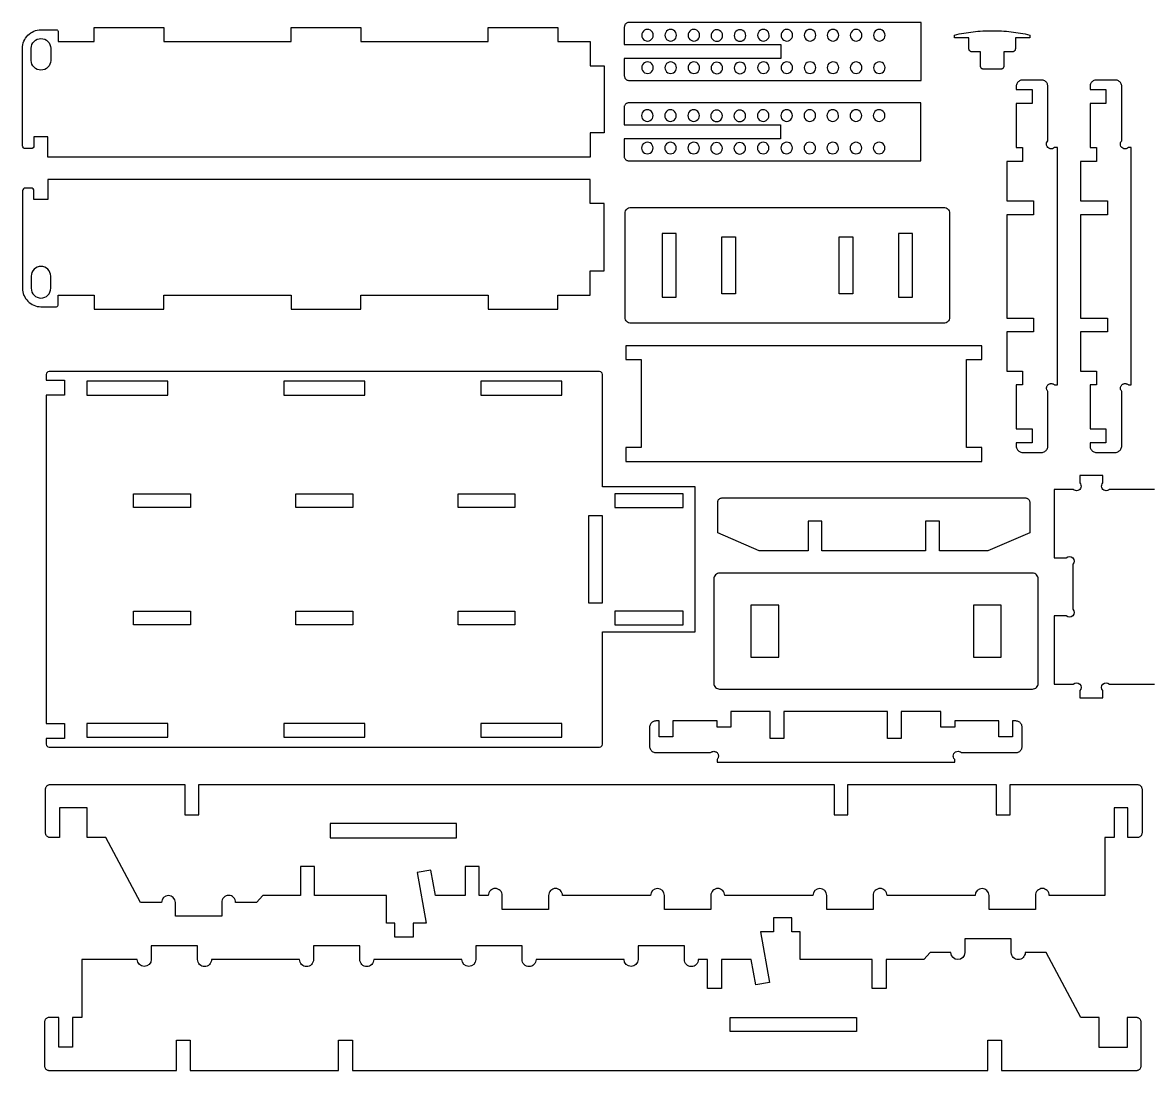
# Model space of a CAD drawing. Extents: x 6 to 996, y 5 to 380.
# Drawn here: x 5.8 to 394.4, y 11.6 to 373.5 of the extents above; entities that cross this region are included whole.
import ezdxf

# ---------------------------------------------------------------- set-up
doc = ezdxf.new("R2010")
doc.units = 0
doc.header["$MEASUREMENT"] = 0
doc.layers.add('EXT', color=1, linetype='CONTINUOUS')
doc.layers.add('INT', color=150, linetype='CONTINUOUS')

msp = doc.modelspace()

# ---------------------------------------------------------------- linework, layer by layer
at = {"layer": 'EXT'}
for points in [[(213.59, 354.5), (213.69, 354.31), (213.8, 354.14), (213.94, 353.98), (214.1, 353.84), (214.27, 353.72), (214.46, 353.63), (214.66, 353.56), (214.86, 353.52), (215.07, 353.51), (315.87, 353.51), (315.87, 373.51), (215.07, 373.51), (214.86, 373.5), (214.66, 373.46), (214.46, 373.39), (214.27, 373.3), (214.1, 373.18), (213.94, 373.04), (213.8, 372.88), (213.69, 372.71), (213.59, 372.52), (213.53, 372.32), (213.49, 372.12), (213.47, 371.91), (213.47, 365.91), (267.47, 365.91), (267.47, 361.11), (213.47, 361.11), (213.47, 355.11), (213.49, 354.9), (213.53, 354.7)], [(337.42, 357.39), (337.31, 357.4), (337.21, 357.41), (337.12, 357.44), (337.03, 357.47), (336.94, 357.52), (336.86, 357.57), (336.78, 357.62), (336.71, 357.69), (336.64, 357.76), (336.59, 357.84), (336.54, 357.92), (336.49, 358.01), (336.46, 358.1), (336.44, 358.19), (336.42, 358.29), (336.42, 358.39), (336.42, 363.39), (333.42, 363.39), (333.31, 363.4), (333.21, 363.41), (333.12, 363.44), (333.03, 363.47), (332.94, 363.52), (332.86, 363.57), (332.78, 363.62), (332.71, 363.69), (332.64, 363.76), (332.59, 363.84), (332.54, 363.92), (332.49, 364.01), (332.46, 364.1), (332.44, 364.19), (332.42, 364.29), (332.42, 364.39), (332.42, 368.19), (327.42, 368.19), (327.42, 369.19), (328.22, 369.38), (329.02, 369.55), (329.83, 369.7), (330.64, 369.85), (331.45, 369.99), (332.26, 370.11), (333.07, 370.22), (333.88, 370.32), (334.7, 370.41), (335.51, 370.48), (336.33, 370.55), (337.15, 370.6), (337.96, 370.64), (338.78, 370.67), (339.6, 370.69), (340.42, 370.69), (341.23, 370.69), (342.05, 370.67), (342.87, 370.64), (343.69, 370.6), (344.5, 370.55), (345.32, 370.48), (346.13, 370.41), (346.95, 370.32), (347.76, 370.22), (348.57, 370.11), (349.38, 369.99), (350.19, 369.85), (351, 369.7), (351.81, 369.55), (352.61, 369.38), (353.42, 369.19), (353.42, 368.19), (348.42, 368.19), (348.42, 364.39), (348.41, 364.29), (348.4, 364.19), (348.37, 364.1), (348.34, 364.01), (348.3, 363.92), (348.25, 363.84), (348.19, 363.76), (348.12, 363.69), (348.05, 363.62), (347.98, 363.57), (347.89, 363.52), (347.81, 363.47), (347.71, 363.44), (347.62, 363.41), (347.52, 363.4), (347.42, 363.39), (344.42, 363.39), (344.42, 358.39), (344.41, 358.29), (344.4, 358.19), (344.37, 358.1), (344.34, 358.01), (344.3, 357.92), (344.25, 357.84), (344.19, 357.76), (344.12, 357.69), (344.05, 357.62), (343.98, 357.57), (343.89, 357.52), (343.81, 357.47), (343.71, 357.44), (343.62, 357.41), (343.52, 357.4), (343.42, 357.39)], [(349.16, 225.92), (349.35, 225.71), (349.57, 225.52), (349.81, 225.36), (350.06, 225.23), (350.33, 225.14), (350.61, 225.09), (350.9, 225.07), (357.46, 225.07), (357.75, 225.09), (358.04, 225.16), (358.31, 225.26), (358.57, 225.39), (358.81, 225.56), (359.03, 225.76), (359.21, 225.98), (359.37, 226.23), (359.49, 226.5), (359.58, 226.78), (359.63, 227.06), (359.65, 227.36), (359.65, 246.13), (359.51, 246.29), (359.4, 246.46), (359.31, 246.64), (359.24, 246.83), (359.2, 247.04), (359.19, 247.24), (359.2, 247.44), (359.24, 247.65), (359.31, 247.84), (359.4, 248.02), (359.51, 248.19), (359.65, 248.35), (359.81, 248.49), (359.99, 248.61), (360.18, 248.7), (360.38, 248.77), (360.59, 248.81), (360.81, 248.83), (361.02, 248.81), (361.23, 248.77), (361.43, 248.7), (361.63, 248.61), (361.8, 248.49), (361.96, 248.35), (362.93, 248.35), (362.93, 330.36), (361.96, 330.36), (361.63, 330.1), (361.23, 329.94), (360.81, 329.88), (360.38, 329.94), (359.99, 330.1), (359.65, 330.36), (359.38, 330.7), (359.22, 331.1), (359.17, 331.52), (359.22, 331.95), (359.38, 332.34), (359.65, 332.68), (359.63, 351.74), (359.57, 352.02), (359.48, 352.29), (359.35, 352.55), (359.19, 352.79), (359.01, 353), (358.79, 353.19), (358.55, 353.35), (358.3, 353.48), (358.02, 353.57), (357.74, 353.63), (357.46, 353.64), (350.9, 353.64), (350.61, 353.63), (350.33, 353.57), (350.06, 353.48), (349.81, 353.35), (349.57, 353.19), (349.35, 353), (349.16, 352.79), (349.01, 352.55), (348.88, 352.29), (348.79, 352.02), (348.73, 351.74), (348.71, 351.46), (348.71, 350.36), (354.18, 350.36), (354.18, 345.56), (348.71, 345.56), (348.71, 330.36), (350.9, 330.36), (350.9, 325.56), (345.43, 325.56), (345.43, 311.94), (354.72, 311.94), (354.72, 307.14), (345.43, 307.14), (345.43, 271.44), (354.72, 271.44), (354.72, 266.66), (345.43, 266.66), (345.43, 253.15), (350.9, 253.15), (350.9, 248.35), (348.71, 248.35), (348.71, 233.15), (354.18, 233.15), (354.18, 228.35), (348.71, 228.35), (348.71, 227.25), (348.73, 226.97), (348.79, 226.69), (348.88, 226.42), (349.01, 226.16)], [(374.66, 225.92), (374.85, 225.71), (375.06, 225.52), (375.3, 225.36), (375.56, 225.23), (375.83, 225.14), (376.11, 225.09), (376.39, 225.07), (382.95, 225.07), (383.24, 225.09), (383.53, 225.16), (383.8, 225.26), (384.06, 225.39), (384.3, 225.56), (384.52, 225.76), (384.71, 225.98), (384.86, 226.23), (384.99, 226.5), (385.08, 226.78), (385.13, 227.06), (385.14, 227.36), (385.14, 246.13), (385, 246.29), (384.89, 246.46), (384.8, 246.64), (384.73, 246.83), (384.69, 247.04), (384.68, 247.24), (384.69, 247.44), (384.73, 247.65), (384.8, 247.84), (384.89, 248.02), (385, 248.19), (385.14, 248.35), (385.3, 248.49), (385.48, 248.61), (385.67, 248.7), (385.87, 248.77), (386.08, 248.81), (386.3, 248.83), (386.51, 248.81), (386.72, 248.77), (386.93, 248.7), (387.12, 248.61), (387.3, 248.49), (387.46, 248.35), (388.42, 248.35), (388.42, 330.36), (387.46, 330.36), (387.12, 330.1), (386.72, 329.94), (386.3, 329.88), (385.87, 329.94), (385.48, 330.1), (385.14, 330.36), (384.88, 330.7), (384.71, 331.1), (384.66, 331.52), (384.71, 331.95), (384.88, 332.34), (385.14, 332.68), (385.12, 351.74), (385.06, 352.02), (384.97, 352.29), (384.85, 352.55), (384.69, 352.79), (384.5, 353), (384.28, 353.19), (384.05, 353.35), (383.79, 353.48), (383.52, 353.57), (383.24, 353.63), (382.95, 353.64), (376.39, 353.64), (376.11, 353.63), (375.83, 353.57), (375.56, 353.48), (375.3, 353.35), (375.06, 353.19), (374.85, 353), (374.66, 352.79), (374.5, 352.55), (374.37, 352.29), (374.28, 352.02), (374.22, 351.74), (374.21, 351.46), (374.21, 350.36), (379.67, 350.36), (379.67, 345.56), (374.21, 345.56), (374.21, 330.36), (376.39, 330.36), (376.39, 325.56), (370.93, 325.56), (370.93, 311.94), (380.22, 311.94), (380.22, 307.14), (370.93, 307.14), (370.93, 271.44), (380.22, 271.44), (380.22, 266.66), (370.93, 266.66), (370.93, 253.15), (376.39, 253.15), (376.39, 248.35), (374.21, 248.35), (374.21, 233.15), (379.67, 233.15), (379.67, 228.35), (374.21, 228.35), (374.21, 227.25), (374.22, 226.97), (374.28, 226.69), (374.37, 226.42), (374.5, 226.16)], [(213.52, 326.76), (213.61, 326.57), (213.73, 326.39), (213.86, 326.24), (214.02, 326.1), (214.2, 325.98), (214.38, 325.89), (214.58, 325.82), (214.79, 325.78), (215, 325.77), (315.8, 325.77), (315.8, 345.77), (215, 345.77), (214.79, 345.75), (214.58, 345.71), (214.38, 345.65), (214.2, 345.55), (214.02, 345.44), (213.86, 345.3), (213.73, 345.14), (213.61, 344.97), (213.52, 344.78), (213.45, 344.58), (213.41, 344.38), (213.4, 344.17), (213.4, 338.17), (267.4, 338.17), (267.4, 333.37), (213.4, 333.37), (213.4, 327.37), (213.41, 327.16), (213.45, 326.95)], [(213.94, 221.92), (336.87, 221.92), (336.87, 226.72), (331.57, 226.72), (331.57, 257.12), (336.87, 257.12), (336.87, 261.92), (213.94, 261.92), (213.94, 257.12), (219.24, 257.12), (219.24, 226.72), (213.94, 226.72)], [(245.69, 197.3), (245.69, 207.78), (245.7, 207.99), (245.74, 208.19), (245.81, 208.39), (245.9, 208.58), (246.02, 208.75), (246.16, 208.91), (246.32, 209.05), (246.49, 209.16), (246.68, 209.26), (246.87, 209.32), (247.08, 209.36), (247.29, 209.38), (351.79, 209.38), (352, 209.36), (352.21, 209.32), (352.4, 209.26), (352.59, 209.16), (352.77, 209.05), (352.92, 208.91), (353.06, 208.75), (353.18, 208.58), (353.27, 208.39), (353.34, 208.19), (353.38, 207.99), (353.39, 207.78), (353.39, 197.3), (338.89, 191.09), (322.19, 191.09), (322.19, 201.38), (317.39, 201.38), (317.39, 191.09), (281.69, 191.09), (281.69, 201.38), (276.89, 201.38), (276.89, 191.09), (260, 191.09)], [(222.51, 122.47), (222.68, 122.23), (222.88, 122.01), (223.1, 121.82), (223.35, 121.67), (223.61, 121.54), (223.89, 121.46), (224.18, 121.41), (224.48, 121.39), (243.25, 121.39), (243.4, 121.53), (243.57, 121.64), (243.76, 121.73), (243.95, 121.8), (244.15, 121.84), (244.36, 121.85), (244.56, 121.84), (244.76, 121.8), (244.96, 121.73), (245.14, 121.64), (245.31, 121.53), (245.47, 121.39), (245.61, 121.23), (245.73, 121.05), (245.82, 120.86), (245.89, 120.66), (245.93, 120.45), (245.95, 120.23), (245.93, 120.02), (245.89, 119.81), (245.82, 119.61), (245.73, 119.41), (245.61, 119.23), (245.47, 119.07), (245.47, 118.11), (327.48, 118.11), (327.48, 119.07), (327.22, 119.41), (327.06, 119.81), (327, 120.23), (327.06, 120.66), (327.22, 121.05), (327.48, 121.39), (327.82, 121.65), (328.22, 121.82), (328.64, 121.87), (329.07, 121.82), (329.46, 121.65), (329.8, 121.39), (348.86, 121.41), (349.14, 121.47), (349.41, 121.56), (349.67, 121.69), (349.91, 121.84), (350.12, 122.03), (350.31, 122.25), (350.47, 122.49), (350.6, 122.74), (350.69, 123.01), (350.74, 123.29), (350.76, 123.58), (350.76, 130.14), (350.74, 130.42), (350.69, 130.71), (350.6, 130.98), (350.47, 131.23), (350.31, 131.47), (350.12, 131.69), (349.91, 131.87), (349.67, 132.03), (349.41, 132.16), (349.14, 132.25), (348.86, 132.31), (348.58, 132.33), (347.48, 132.33), (347.48, 126.86), (342.68, 126.86), (342.68, 132.33), (327.48, 132.33), (327.48, 130.14), (322.68, 130.14), (322.68, 135.61), (309.06, 135.61), (309.06, 126.32), (304.26, 126.32), (304.26, 135.61), (268.56, 135.61), (268.56, 126.32), (263.78, 126.32), (263.78, 135.61), (250.27, 135.61), (250.27, 130.14), (245.47, 130.14), (245.47, 132.33), (230.27, 132.33), (230.27, 126.86), (225.47, 126.86), (225.47, 132.33), (224.37, 132.33), (224.09, 132.31), (223.81, 132.25), (223.54, 132.16), (223.28, 132.03), (223.04, 131.87), (222.83, 131.69), (222.64, 131.47), (222.48, 131.23), (222.35, 130.98), (222.26, 130.71), (222.2, 130.42), (222.19, 130.14), (222.19, 123.58), (222.21, 123.29), (222.28, 123), (222.38, 122.73)]]:
    msp.add_lwpolyline(points, close=True, dxfattribs=at)
for points in [[(6.78, 329.98, -0.414214), (5.78, 330.98), (5.78, 364.61, -0.414214), (12.14, 370.97), (17.54, 370.97, -0.414214), (18.04, 370.47), (18.04, 366.98), (30.52, 366.98), (30.52, 371.78), (54.52, 371.78), (54.52, 366.98), (98.52, 366.98), (98.52, 371.78), (122.52, 371.78), (122.52, 366.98), (166.52, 366.98), (166.52, 371.78), (190.52, 371.78), (190.52, 366.98), (201.72, 366.98), (201.72, 358.6), (206.52, 358.6), (206.52, 335.37), (201.72, 335.37), (201.72, 326.98), (14.52, 326.98), (14.52, 333.98), (9.72, 333.98), (9.72, 330.98, -0.414214), (8.72, 329.98)], [(5.78, 281.73, 0.414214), (12.14, 275.37), (17.54, 275.37, 0.414214), (18.04, 275.87), (18.04, 279.35), (30.52, 279.35), (30.52, 274.55), (54.52, 274.55), (54.52, 279.35), (98.52, 279.35), (98.52, 274.55), (122.52, 274.55), (122.52, 279.35), (166.52, 279.35), (166.52, 274.55), (190.52, 274.55), (190.52, 279.35), (201.72, 279.35), (201.72, 287.74), (206.52, 287.74), (206.52, 310.97), (201.72, 310.97), (201.72, 319.35), (14.52, 319.35), (14.52, 312.35), (9.72, 312.35), (9.72, 315.35, 0.414214), (8.72, 316.35), (6.78, 316.35, 0.414214), (5.78, 315.35)], [(213.73, 271.66), (213.73, 307.66, -0.414214), (215.73, 309.66), (323.73, 309.66, -0.414214), (325.73, 307.66), (325.73, 271.66, -0.414214), (323.73, 269.66), (215.73, 269.66, -0.414214)], [(13.94, 124.3, 0.414214), (14.94, 123.3), (204.94, 123.3, 0.414214), (205.94, 124.3), (205.94, 163.1), (237.94, 163.1), (237.94, 213.2), (205.94, 213.2), (205.94, 252, 0.414214), (204.94, 253), (14.94, 253, 0.414214), (13.94, 252), (13.94, 250), (20.25, 250), (20.25, 244.82), (13.94, 244.82), (13.94, 131.49), (20.25, 131.49), (20.25, 126.3), (13.94, 126.3)], [(246.34, 143.35), (354.34, 143.35, 0.414214), (356.34, 145.35), (356.34, 181.35, 0.414214), (354.34, 183.35), (246.34, 183.35, 0.414214), (244.34, 181.35), (244.34, 145.35, 0.414214)], [(13.94, 92.88), (13.85, 93.07), (13.78, 93.27), (13.74, 93.47), (13.73, 93.68), (13.73, 108.77), (13.74, 108.98), (13.78, 109.18), (13.85, 109.38), (13.94, 109.57), (14.06, 109.74), (14.2, 109.9), (14.36, 110.04), (14.53, 110.16), (14.72, 110.25), (14.92, 110.32), (15.12, 110.36), (15.33, 110.37), (61.84, 110.37), (61.84, 99.87), (66.64, 99.87), (66.64, 110.37), (285.84, 110.37), (285.84, 99.87), (290.64, 99.87), (290.64, 110.37), (341.84, 110.37), (341.84, 99.87), (346.64, 99.87), (346.64, 110.37), (390.53, 110.37), (390.74, 110.36), (390.94, 110.32), (391.14, 110.25), (391.33, 110.16), (391.5, 110.04), (391.66, 109.9), (391.8, 109.74), (391.92, 109.57), (392.01, 109.38), (392.08, 109.18), (392.12, 108.98), (392.13, 108.77), (392.13, 93.65), (392.12, 93.44), (392.08, 93.24), (392.01, 93.04), (391.92, 92.85), (391.8, 92.68), (391.66, 92.52), (391.5, 92.38), (391.33, 92.27), (391.14, 92.17), (390.94, 92.11), (390.74, 92.06), (390.53, 92.05), (387.27, 92.05), (387.27, 102.35), (382.47, 102.35), (382.47, 92.05), (379.33, 92.05), (379.33, 72.08), (360.13, 72.08, 0.414214), (357.73, 74.48, 0.414214), (355.33, 72.08), (355.33, 67.28), (339.33, 67.28), (339.33, 72.08, 1), (334.53, 72.08), (304.13, 72.08, 0.414214), (301.73, 74.48, 0.414214), (299.33, 72.08), (299.33, 67.28), (283.33, 67.28), (283.33, 72.08, 1), (278.53, 72.08), (248.13, 72.08, 0.414214), (245.73, 74.48, 0.414214), (243.33, 72.08), (243.33, 67.28), (227.33, 67.28), (227.33, 72.08, 1), (222.53, 72.08), (192.13, 72.08, 0.414214), (189.73, 74.48, 0.414214), (187.33, 72.08), (187.33, 67.28), (171.33, 67.28), (171.33, 72.08, 0.414214), (168.93, 74.48, 0.414214), (166.53, 72.08), (163.33, 72.08), (163.33, 82.08), (158.53, 82.08), (158.53, 72.08), (148.25, 72.08), (146.71, 80.81), (141.98, 79.97), (145.09, 62.48), (140.63, 62.48), (140.63, 57.68), (134.23, 57.68), (134.23, 62.48), (131.43, 62.48), (131.43, 72.08), (106.53, 72.08), (106.53, 82.08), (101.73, 82.08), (101.73, 72.08), (88.66, 72.08), (86.53, 69.68), (79.33, 69.68, 0.414214), (76.93, 72.08, 0.414214), (74.53, 69.68), (74.53, 64.88), (58.53, 64.88), (58.53, 69.68, 1), (53.73, 69.68), (46.53, 69.68), (34.53, 92.08), (28.13, 92.08), (28.13, 102.38), (18.53, 102.38), (18.53, 92.08), (15.33, 92.08), (15.12, 92.1), (14.92, 92.14), (14.72, 92.2), (14.53, 92.3), (14.36, 92.41), (14.2, 92.55), (14.06, 92.71)], [(13.61, 12.44), (13.73, 12.27), (13.87, 12.11), (14.02, 11.97), (14.2, 11.86), (14.39, 11.76), (14.58, 11.7), (14.79, 11.66), (15, 11.64), (58.88, 11.64), (58.88, 22.14), (63.68, 22.14), (63.68, 11.64), (114.88, 11.64), (114.88, 22.14), (119.68, 22.14), (119.68, 11.64), (338.88, 11.64), (338.88, 22.14), (343.68, 22.14), (343.68, 11.64), (390.2, 11.64), (390.41, 11.66), (390.61, 11.7), (390.81, 11.76), (391, 11.86), (391.17, 11.97), (391.33, 12.11), (391.47, 12.27), (391.58, 12.44), (391.68, 12.63), (391.74, 12.83), (391.79, 13.03), (391.8, 13.24), (391.8, 28.33), (391.79, 28.54), (391.74, 28.74), (391.68, 28.94), (391.58, 29.13), (391.47, 29.3), (391.33, 29.46), (391.17, 29.6), (391, 29.72), (390.81, 29.81), (390.61, 29.88), (390.41, 29.92), (390.2, 29.93), (387, 29.93), (387, 19.63), (377.4, 19.63), (377.4, 29.93), (371, 29.93), (359, 52.33), (351.8, 52.33, -0.414214), (349.4, 49.93, -0.414214), (347, 52.33), (347, 57.13), (331, 57.13), (331, 52.33, -1), (326.2, 52.33), (319, 52.33), (316.87, 49.94), (303.8, 49.94), (303.8, 39.94), (299, 39.94), (299, 49.94), (274.1, 49.94), (274.1, 59.54), (271.3, 59.54), (271.3, 64.34), (264.9, 64.34), (264.9, 59.54), (260.44, 59.54), (263.55, 42.04), (258.82, 41.2), (257.28, 49.94), (247, 49.94), (247, 39.94), (242.2, 39.94), (242.2, 49.94), (239, 49.94, -0.414214), (236.6, 47.54, -0.414214), (234.2, 49.94), (234.2, 54.74), (218.2, 54.74), (218.2, 49.94, -1), (213.4, 49.94), (183, 49.94, -0.414214), (180.6, 47.54, -0.414214), (178.2, 49.94), (178.2, 54.74), (162.2, 54.74), (162.2, 49.94, -1), (157.4, 49.94), (127, 49.94, -0.414214), (124.6, 47.54, -0.414214), (122.2, 49.94), (122.2, 54.74), (106.2, 54.74), (106.2, 49.94, -0.414214), (103.8, 47.54, -0.414214), (101.4, 49.94), (71, 49.94, -0.414214), (68.6, 47.54, -0.414214), (66.2, 49.94), (66.2, 54.74), (50.2, 54.74), (50.2, 49.94, -1), (45.4, 49.94), (26.2, 49.94), (26.2, 29.96), (23.06, 29.96), (23.06, 19.66), (18.26, 19.66), (18.26, 29.96), (15, 29.96), (14.79, 29.95), (14.58, 29.91), (14.39, 29.84), (14.2, 29.75), (14.02, 29.63), (13.87, 29.49), (13.73, 29.34), (13.61, 29.16), (13.52, 28.97), (13.45, 28.78), (13.41, 28.57), (13.4, 28.36), (13.4, 13.24), (13.41, 13.03), (13.45, 12.83), (13.52, 12.63)]]:
    msp.add_lwpolyline(points, format="xyb", close=True, dxfattribs=at)
msp.add_lwpolyline([(396.42, 212.27), (380.91, 212.27, -1), (378.66, 214.51), (378.66, 217.07), (370.66, 217.07), (370.66, 214.51, -1), (368.42, 212.27), (361.78, 212.27), (361.78, 188.67), (365.97, 188.67, -1), (368.22, 186.42), (368.22, 170.91, -1), (365.97, 168.67), (361.78, 168.67), (361.78, 145.07), (368.42, 145.07, -1), (370.66, 142.82), (370.66, 140.27), (378.66, 140.27), (378.66, 142.82, -1), (380.91, 145.07), (396.42, 145.07, -1)], format="xyb", dxfattribs=at)
at = {"layer": 'INT'}
for points in [[(219.75, 368.1), (220.07, 367.68), (220.49, 367.37), (220.97, 367.17), (221.49, 367.11), (222.01, 367.18), (222.49, 367.39), (222.9, 367.71), (223.21, 368.13), (223.41, 368.61), (223.47, 369.13), (223.4, 369.64), (223.2, 370.13), (222.87, 370.54), (222.46, 370.85), (221.97, 371.05), (221.46, 371.11), (220.94, 371.04), (220.46, 370.83), (220.05, 370.51), (219.73, 370.1), (219.54, 369.61), (219.47, 369.09), (219.54, 368.58)], [(227.74, 368.11), (228.06, 367.7), (228.47, 367.38), (228.95, 367.18), (229.47, 367.11), (229.99, 367.18), (230.47, 367.38), (230.89, 367.7), (231.2, 368.11), (231.4, 368.59), (231.47, 369.11), (231.4, 369.63), (231.2, 370.11), (230.89, 370.52), (230.47, 370.84), (229.99, 371.04), (229.47, 371.11), (228.95, 371.04), (228.47, 370.84), (228.06, 370.52), (227.74, 370.11), (227.54, 369.63), (227.47, 369.11), (227.54, 368.59)], [(235.75, 368.1), (236.07, 367.68), (236.49, 367.37), (236.97, 367.17), (237.49, 367.11), (238.01, 367.18), (238.49, 367.39), (238.9, 367.71), (239.21, 368.13), (239.41, 368.61), (239.47, 369.13), (239.4, 369.64), (239.2, 370.13), (238.87, 370.54), (238.46, 370.85), (237.97, 371.05), (237.46, 371.11), (236.94, 371.04), (236.46, 370.83), (236.05, 370.51), (235.73, 370.1), (235.54, 369.61), (235.47, 369.09), (235.54, 368.58)], [(243.66, 368), (243.99, 367.59), (244.4, 367.28), (244.89, 367.08), (245.41, 367.02), (245.92, 367.09), (246.4, 367.29), (246.81, 367.62), (247.13, 368.03), (247.32, 368.52), (247.39, 369.03), (247.32, 369.55), (247.11, 370.03), (246.79, 370.44), (246.37, 370.76), (245.89, 370.95), (245.37, 371.02), (244.85, 370.94), (244.37, 370.74), (243.96, 370.42), (243.65, 370), (243.45, 369.52), (243.39, 369), (243.46, 368.48)], [(251.66, 368.02), (251.97, 367.6), (252.39, 367.29), (252.87, 367.09), (253.39, 367.02), (253.91, 367.09), (254.39, 367.29), (254.8, 367.6), (255.12, 368.02), (255.32, 368.5), (255.39, 369.02), (255.32, 369.54), (255.12, 370.02), (254.8, 370.43), (254.39, 370.75), (253.91, 370.95), (253.39, 371.02), (252.87, 370.95), (252.39, 370.75), (251.97, 370.43), (251.66, 370.02), (251.46, 369.54), (251.39, 369.02), (251.46, 368.5)], [(259.75, 368.1), (260.07, 367.68), (260.49, 367.37), (260.97, 367.17), (261.49, 367.11), (262.01, 367.18), (262.49, 367.39), (262.9, 367.71), (263.21, 368.13), (263.41, 368.61), (263.47, 369.13), (263.4, 369.64), (263.2, 370.13), (262.87, 370.54), (262.46, 370.85), (261.97, 371.05), (261.46, 371.11), (260.94, 371.04), (260.46, 370.83), (260.05, 370.51), (259.73, 370.1), (259.54, 369.61), (259.47, 369.09), (259.54, 368.58)], [(267.84, 368.11), (268.16, 367.69), (268.57, 367.38), (269.06, 367.18), (269.58, 367.12), (270.09, 367.19), (270.57, 367.4), (270.99, 367.72), (271.3, 368.14), (271.5, 368.62), (271.56, 369.14), (271.49, 369.65), (271.28, 370.14), (270.96, 370.55), (270.54, 370.86), (270.06, 371.06), (269.54, 371.12), (269.03, 371.05), (268.54, 370.84), (268.13, 370.52), (267.82, 370.11), (267.62, 369.62), (267.56, 369.1), (267.63, 368.59)], [(275.83, 368.12), (276.14, 367.71), (276.56, 367.39), (277.04, 367.19), (277.56, 367.12), (278.08, 367.19), (278.56, 367.39), (278.97, 367.71), (279.29, 368.12), (279.49, 368.6), (279.56, 369.12), (279.49, 369.64), (279.29, 370.12), (278.97, 370.53), (278.56, 370.85), (278.08, 371.05), (277.56, 371.12), (277.04, 371.05), (276.56, 370.85), (276.14, 370.53), (275.83, 370.12), (275.63, 369.64), (275.56, 369.12), (275.63, 368.6)], [(283.75, 368.1), (284.07, 367.68), (284.49, 367.37), (284.97, 367.17), (285.49, 367.11), (286.01, 367.18), (286.49, 367.39), (286.9, 367.71), (287.21, 368.13), (287.41, 368.61), (287.47, 369.13), (287.4, 369.64), (287.2, 370.13), (286.87, 370.54), (286.46, 370.85), (285.97, 371.05), (285.46, 371.11), (284.94, 371.04), (284.46, 370.83), (284.05, 370.51), (283.73, 370.1), (283.54, 369.61), (283.47, 369.09), (283.54, 368.58)], [(291.74, 368.11), (292.06, 367.7), (292.47, 367.38), (292.95, 367.18), (293.47, 367.11), (293.99, 367.18), (294.47, 367.38), (294.89, 367.7), (295.2, 368.11), (295.4, 368.59), (295.47, 369.11), (295.4, 369.63), (295.2, 370.11), (294.89, 370.52), (294.47, 370.84), (293.99, 371.04), (293.47, 371.11), (292.95, 371.04), (292.47, 370.84), (292.06, 370.52), (291.74, 370.11), (291.54, 369.63), (291.47, 369.11), (291.54, 368.59)], [(299.75, 368.1), (300.07, 367.68), (300.49, 367.37), (300.97, 367.17), (301.49, 367.11), (302.01, 367.18), (302.49, 367.39), (302.9, 367.71), (303.21, 368.13), (303.41, 368.61), (303.47, 369.13), (303.4, 369.64), (303.2, 370.13), (302.87, 370.54), (302.46, 370.85), (301.97, 371.05), (301.46, 371.11), (300.94, 371.04), (300.46, 370.83), (300.05, 370.51), (299.73, 370.1), (299.54, 369.61), (299.47, 369.09), (299.54, 368.58)], [(219.75, 356.9), (220.07, 356.48), (220.49, 356.17), (220.97, 355.97), (221.49, 355.91), (222.01, 355.98), (222.49, 356.19), (222.9, 356.51), (223.21, 356.93), (223.41, 357.41), (223.47, 357.93), (223.4, 358.44), (223.2, 358.93), (222.87, 359.34), (222.46, 359.65), (221.97, 359.85), (221.46, 359.91), (220.94, 359.84), (220.46, 359.63), (220.05, 359.31), (219.73, 358.9), (219.54, 358.41), (219.47, 357.89), (219.54, 357.38)], [(227.74, 356.91), (228.06, 356.5), (228.47, 356.18), (228.95, 355.98), (229.47, 355.91), (229.99, 355.98), (230.47, 356.18), (230.89, 356.5), (231.2, 356.91), (231.4, 357.39), (231.47, 357.91), (231.4, 358.43), (231.2, 358.91), (230.89, 359.32), (230.47, 359.64), (229.99, 359.84), (229.47, 359.91), (228.95, 359.84), (228.47, 359.64), (228.06, 359.32), (227.74, 358.91), (227.54, 358.43), (227.47, 357.91), (227.54, 357.39)], [(235.75, 356.9), (236.07, 356.48), (236.49, 356.17), (236.97, 355.97), (237.49, 355.91), (238.01, 355.98), (238.49, 356.19), (238.9, 356.51), (239.21, 356.93), (239.41, 357.41), (239.47, 357.93), (239.4, 358.44), (239.2, 358.93), (238.87, 359.34), (238.46, 359.65), (237.97, 359.85), (237.46, 359.91), (236.94, 359.84), (236.46, 359.63), (236.05, 359.31), (235.73, 358.9), (235.54, 358.41), (235.47, 357.89), (235.54, 357.38)], [(243.66, 356.8), (243.99, 356.39), (244.4, 356.08), (244.89, 355.88), (245.41, 355.82), (245.92, 355.89), (246.4, 356.09), (246.81, 356.42), (247.13, 356.83), (247.32, 357.32), (247.39, 357.83), (247.32, 358.35), (247.11, 358.83), (246.79, 359.24), (246.37, 359.56), (245.89, 359.75), (245.37, 359.82), (244.85, 359.74), (244.37, 359.54), (243.96, 359.22), (243.65, 358.8), (243.45, 358.32), (243.39, 357.8), (243.46, 357.28)], [(251.66, 356.82), (251.97, 356.4), (252.39, 356.09), (252.87, 355.89), (253.39, 355.82), (253.91, 355.89), (254.39, 356.09), (254.8, 356.4), (255.12, 356.82), (255.32, 357.3), (255.39, 357.82), (255.32, 358.34), (255.12, 358.82), (254.8, 359.23), (254.39, 359.55), (253.91, 359.75), (253.39, 359.82), (252.87, 359.75), (252.39, 359.55), (251.97, 359.23), (251.66, 358.82), (251.46, 358.34), (251.39, 357.82), (251.46, 357.3)], [(259.75, 356.9), (260.07, 356.48), (260.49, 356.17), (260.97, 355.97), (261.49, 355.91), (262.01, 355.98), (262.49, 356.19), (262.9, 356.51), (263.21, 356.93), (263.41, 357.41), (263.47, 357.93), (263.4, 358.44), (263.2, 358.93), (262.87, 359.34), (262.46, 359.65), (261.97, 359.85), (261.46, 359.91), (260.94, 359.84), (260.46, 359.63), (260.05, 359.31), (259.73, 358.9), (259.54, 358.41), (259.47, 357.89), (259.54, 357.38)], [(267.84, 356.91), (268.16, 356.49), (268.57, 356.18), (269.06, 355.98), (269.58, 355.92), (270.09, 355.99), (270.57, 356.2), (270.99, 356.52), (271.3, 356.94), (271.5, 357.42), (271.56, 357.94), (271.49, 358.45), (271.28, 358.94), (270.96, 359.35), (270.54, 359.66), (270.06, 359.86), (269.54, 359.92), (269.03, 359.85), (268.54, 359.64), (268.13, 359.32), (267.82, 358.91), (267.62, 358.42), (267.56, 357.9), (267.63, 357.39)], [(275.83, 356.92), (276.14, 356.51), (276.56, 356.19), (277.04, 355.99), (277.56, 355.92), (278.08, 355.99), (278.56, 356.19), (278.97, 356.51), (279.29, 356.92), (279.49, 357.4), (279.56, 357.92), (279.49, 358.44), (279.29, 358.92), (278.97, 359.33), (278.56, 359.65), (278.08, 359.85), (277.56, 359.92), (277.04, 359.85), (276.56, 359.65), (276.14, 359.33), (275.83, 358.92), (275.63, 358.44), (275.56, 357.92), (275.63, 357.4)], [(283.75, 356.9), (284.07, 356.48), (284.49, 356.17), (284.97, 355.97), (285.49, 355.91), (286.01, 355.98), (286.49, 356.19), (286.9, 356.51), (287.21, 356.93), (287.41, 357.41), (287.47, 357.93), (287.4, 358.44), (287.2, 358.93), (286.87, 359.34), (286.46, 359.65), (285.97, 359.85), (285.46, 359.91), (284.94, 359.84), (284.46, 359.63), (284.05, 359.31), (283.73, 358.9), (283.54, 358.41), (283.47, 357.89), (283.54, 357.38)], [(291.74, 356.91), (292.06, 356.5), (292.47, 356.18), (292.95, 355.98), (293.47, 355.91), (293.99, 355.98), (294.47, 356.18), (294.89, 356.5), (295.2, 356.91), (295.4, 357.39), (295.47, 357.91), (295.4, 358.43), (295.2, 358.91), (294.89, 359.32), (294.47, 359.64), (293.99, 359.84), (293.47, 359.91), (292.95, 359.84), (292.47, 359.64), (292.06, 359.32), (291.74, 358.91), (291.54, 358.43), (291.47, 357.91), (291.54, 357.39)], [(299.75, 356.9), (300.07, 356.48), (300.49, 356.17), (300.97, 355.97), (301.49, 355.91), (302.01, 355.98), (302.49, 356.19), (302.9, 356.51), (303.21, 356.93), (303.41, 357.41), (303.47, 357.93), (303.4, 358.44), (303.2, 358.93), (302.87, 359.34), (302.46, 359.65), (301.97, 359.85), (301.46, 359.91), (300.94, 359.84), (300.46, 359.63), (300.05, 359.31), (299.73, 358.9), (299.54, 358.41), (299.47, 357.89), (299.54, 357.38)], [(219.67, 340.35), (219.99, 339.94), (220.41, 339.63), (220.89, 339.43), (221.41, 339.37), (221.93, 339.44), (222.41, 339.65), (222.82, 339.97), (223.14, 340.38), (223.33, 340.87), (223.4, 341.39), (223.32, 341.9), (223.12, 342.38), (222.8, 342.79), (222.38, 343.11), (221.9, 343.3), (221.38, 343.37), (220.86, 343.3), (220.38, 343.09), (219.97, 342.77), (219.65, 342.35), (219.46, 341.87), (219.4, 341.35), (219.47, 340.83)], [(227.66, 340.37), (227.98, 339.95), (228.4, 339.64), (228.88, 339.44), (229.4, 339.37), (229.91, 339.44), (230.4, 339.64), (230.81, 339.95), (231.13, 340.37), (231.33, 340.85), (231.4, 341.37), (231.33, 341.89), (231.13, 342.37), (230.81, 342.78), (230.4, 343.1), (229.91, 343.3), (229.4, 343.37), (228.88, 343.3), (228.4, 343.1), (227.98, 342.78), (227.66, 342.37), (227.46, 341.89), (227.4, 341.37), (227.46, 340.85)], [(235.67, 340.35), (235.99, 339.94), (236.41, 339.63), (236.89, 339.43), (237.41, 339.37), (237.93, 339.44), (238.41, 339.65), (238.82, 339.97), (239.14, 340.38), (239.33, 340.87), (239.4, 341.39), (239.32, 341.9), (239.12, 342.38), (238.8, 342.79), (238.38, 343.11), (237.9, 343.3), (237.38, 343.37), (236.86, 343.3), (236.38, 343.09), (235.97, 342.77), (235.65, 342.35), (235.46, 341.87), (235.4, 341.35), (235.47, 340.83)], [(243.59, 340.26), (243.91, 339.85), (244.33, 339.54), (244.81, 339.34), (245.33, 339.28), (245.85, 339.35), (246.33, 339.55), (246.74, 339.87), (247.05, 340.29), (247.25, 340.77), (247.31, 341.29), (247.24, 341.81), (247.03, 342.29), (246.71, 342.7), (246.3, 343.02), (245.81, 343.21), (245.29, 343.28), (244.78, 343.2), (244.3, 343), (243.89, 342.68), (243.57, 342.26), (243.38, 341.78), (243.31, 341.26), (243.38, 340.74)], [(251.58, 340.28), (251.9, 339.86), (252.31, 339.54), (252.79, 339.34), (253.31, 339.28), (253.83, 339.34), (254.31, 339.54), (254.73, 339.86), (255.04, 340.28), (255.24, 340.76), (255.31, 341.28), (255.24, 341.79), (255.04, 342.28), (254.73, 342.69), (254.31, 343.01), (253.83, 343.21), (253.31, 343.28), (252.79, 343.21), (252.31, 343.01), (251.9, 342.69), (251.58, 342.28), (251.38, 341.79), (251.31, 341.28), (251.38, 340.76)], [(259.67, 340.35), (259.99, 339.94), (260.41, 339.63), (260.89, 339.43), (261.41, 339.37), (261.93, 339.44), (262.41, 339.65), (262.82, 339.97), (263.14, 340.38), (263.33, 340.87), (263.4, 341.39), (263.32, 341.9), (263.12, 342.38), (262.8, 342.79), (262.38, 343.11), (261.9, 343.3), (261.38, 343.37), (260.86, 343.3), (260.38, 343.09), (259.97, 342.77), (259.65, 342.35), (259.46, 341.87), (259.4, 341.35), (259.47, 340.83)], [(267.76, 340.36), (268.08, 339.95), (268.5, 339.64), (268.98, 339.44), (269.5, 339.38), (270.02, 339.45), (270.5, 339.66), (270.91, 339.98), (271.22, 340.39), (271.42, 340.88), (271.48, 341.4), (271.41, 341.91), (271.21, 342.39), (270.88, 342.8), (270.47, 343.12), (269.98, 343.31), (269.47, 343.38), (268.95, 343.31), (268.47, 343.1), (268.06, 342.78), (267.74, 342.36), (267.55, 341.88), (267.48, 341.36), (267.55, 340.84)], [(275.75, 340.38), (276.07, 339.96), (276.48, 339.65), (276.96, 339.45), (277.48, 339.38), (278, 339.45), (278.48, 339.65), (278.9, 339.96), (279.21, 340.38), (279.41, 340.86), (279.48, 341.38), (279.41, 341.9), (279.21, 342.38), (278.9, 342.79), (278.48, 343.11), (278, 343.31), (277.48, 343.38), (276.96, 343.31), (276.48, 343.11), (276.07, 342.79), (275.75, 342.38), (275.55, 341.9), (275.48, 341.38), (275.55, 340.86)], [(283.67, 340.35), (283.99, 339.94), (284.41, 339.63), (284.89, 339.43), (285.41, 339.37), (285.93, 339.44), (286.41, 339.65), (286.82, 339.97), (287.14, 340.38), (287.33, 340.87), (287.4, 341.39), (287.32, 341.9), (287.12, 342.38), (286.8, 342.79), (286.38, 343.11), (285.9, 343.3), (285.38, 343.37), (284.86, 343.3), (284.38, 343.09), (283.97, 342.77), (283.65, 342.35), (283.46, 341.87), (283.4, 341.35), (283.47, 340.83)], [(291.66, 340.37), (291.98, 339.95), (292.4, 339.64), (292.88, 339.44), (293.4, 339.37), (293.91, 339.44), (294.4, 339.64), (294.81, 339.95), (295.13, 340.37), (295.33, 340.85), (295.4, 341.37), (295.33, 341.89), (295.13, 342.37), (294.81, 342.78), (294.4, 343.1), (293.91, 343.3), (293.4, 343.37), (292.88, 343.3), (292.4, 343.1), (291.98, 342.78), (291.66, 342.37), (291.46, 341.89), (291.4, 341.37), (291.46, 340.85)], [(299.67, 340.35), (299.99, 339.94), (300.41, 339.63), (300.89, 339.43), (301.41, 339.37), (301.93, 339.44), (302.41, 339.65), (302.82, 339.97), (303.14, 340.38), (303.33, 340.87), (303.4, 341.39), (303.32, 341.9), (303.12, 342.38), (302.8, 342.79), (302.38, 343.11), (301.9, 343.3), (301.38, 343.37), (300.86, 343.3), (300.38, 343.09), (299.97, 342.77), (299.65, 342.35), (299.46, 341.87), (299.4, 341.35), (299.47, 340.83)], [(219.67, 329.15), (219.99, 328.74), (220.41, 328.43), (220.89, 328.23), (221.41, 328.17), (221.93, 328.24), (222.41, 328.45), (222.82, 328.77), (223.14, 329.18), (223.33, 329.67), (223.4, 330.19), (223.32, 330.7), (223.12, 331.18), (222.8, 331.59), (222.38, 331.91), (221.9, 332.1), (221.38, 332.17), (220.86, 332.1), (220.38, 331.89), (219.97, 331.57), (219.65, 331.15), (219.46, 330.67), (219.4, 330.15), (219.47, 329.63)], [(227.66, 329.17), (227.98, 328.75), (228.4, 328.44), (228.88, 328.24), (229.4, 328.17), (229.91, 328.24), (230.4, 328.44), (230.81, 328.75), (231.13, 329.17), (231.33, 329.65), (231.4, 330.17), (231.33, 330.69), (231.13, 331.17), (230.81, 331.58), (230.4, 331.9), (229.91, 332.1), (229.4, 332.17), (228.88, 332.1), (228.4, 331.9), (227.98, 331.58), (227.66, 331.17), (227.46, 330.69), (227.4, 330.17), (227.46, 329.65)], [(235.67, 329.15), (235.99, 328.74), (236.41, 328.43), (236.89, 328.23), (237.41, 328.17), (237.93, 328.24), (238.41, 328.45), (238.82, 328.77), (239.14, 329.18), (239.33, 329.67), (239.4, 330.19), (239.32, 330.7), (239.12, 331.18), (238.8, 331.59), (238.38, 331.91), (237.9, 332.1), (237.38, 332.17), (236.86, 332.1), (236.38, 331.89), (235.97, 331.57), (235.65, 331.15), (235.46, 330.67), (235.4, 330.15), (235.47, 329.63)], [(243.59, 329.06), (243.91, 328.65), (244.33, 328.34), (244.81, 328.14), (245.33, 328.08), (245.85, 328.15), (246.33, 328.35), (246.74, 328.67), (247.05, 329.09), (247.25, 329.57), (247.31, 330.09), (247.24, 330.61), (247.03, 331.09), (246.71, 331.5), (246.3, 331.82), (245.81, 332.01), (245.29, 332.08), (244.78, 332), (244.3, 331.8), (243.89, 331.48), (243.57, 331.06), (243.38, 330.58), (243.31, 330.06), (243.38, 329.54)], [(251.58, 329.08), (251.9, 328.66), (252.31, 328.34), (252.79, 328.14), (253.31, 328.08), (253.83, 328.14), (254.31, 328.34), (254.73, 328.66), (255.04, 329.08), (255.24, 329.56), (255.31, 330.08), (255.24, 330.59), (255.04, 331.08), (254.73, 331.49), (254.31, 331.81), (253.83, 332.01), (253.31, 332.08), (252.79, 332.01), (252.31, 331.81), (251.9, 331.49), (251.58, 331.08), (251.38, 330.59), (251.31, 330.08), (251.38, 329.56)], [(259.67, 329.15), (259.99, 328.74), (260.41, 328.43), (260.89, 328.23), (261.41, 328.17), (261.93, 328.24), (262.41, 328.45), (262.82, 328.77), (263.14, 329.18), (263.33, 329.67), (263.4, 330.19), (263.32, 330.7), (263.12, 331.18), (262.8, 331.59), (262.38, 331.91), (261.9, 332.1), (261.38, 332.17), (260.86, 332.1), (260.38, 331.89), (259.97, 331.57), (259.65, 331.15), (259.46, 330.67), (259.4, 330.15), (259.47, 329.63)], [(267.76, 329.16), (268.08, 328.75), (268.5, 328.44), (268.98, 328.24), (269.5, 328.18), (270.02, 328.25), (270.5, 328.46), (270.91, 328.78), (271.22, 329.19), (271.42, 329.68), (271.48, 330.2), (271.41, 330.71), (271.21, 331.19), (270.88, 331.6), (270.47, 331.92), (269.98, 332.11), (269.47, 332.18), (268.95, 332.11), (268.47, 331.9), (268.06, 331.58), (267.74, 331.16), (267.55, 330.68), (267.48, 330.16), (267.55, 329.64)], [(275.75, 329.18), (276.07, 328.76), (276.48, 328.45), (276.96, 328.25), (277.48, 328.18), (278, 328.25), (278.48, 328.45), (278.9, 328.76), (279.21, 329.18), (279.41, 329.66), (279.48, 330.18), (279.41, 330.7), (279.21, 331.18), (278.9, 331.59), (278.48, 331.91), (278, 332.11), (277.48, 332.18), (276.96, 332.11), (276.48, 331.91), (276.07, 331.59), (275.75, 331.18), (275.55, 330.7), (275.48, 330.18), (275.55, 329.66)], [(283.67, 329.15), (283.99, 328.74), (284.41, 328.43), (284.89, 328.23), (285.41, 328.17), (285.93, 328.24), (286.41, 328.45), (286.82, 328.77), (287.14, 329.18), (287.33, 329.67), (287.4, 330.19), (287.32, 330.7), (287.12, 331.18), (286.8, 331.59), (286.38, 331.91), (285.9, 332.1), (285.38, 332.17), (284.86, 332.1), (284.38, 331.89), (283.97, 331.57), (283.65, 331.15), (283.46, 330.67), (283.4, 330.15), (283.47, 329.63)], [(291.66, 329.17), (291.98, 328.75), (292.4, 328.44), (292.88, 328.24), (293.4, 328.17), (293.91, 328.24), (294.4, 328.44), (294.81, 328.75), (295.13, 329.17), (295.33, 329.65), (295.4, 330.17), (295.33, 330.69), (295.13, 331.17), (294.81, 331.58), (294.4, 331.9), (293.91, 332.1), (293.4, 332.17), (292.88, 332.1), (292.4, 331.9), (291.98, 331.58), (291.66, 331.17), (291.46, 330.69), (291.4, 330.17), (291.46, 329.65)], [(299.67, 329.15), (299.99, 328.74), (300.41, 328.43), (300.89, 328.23), (301.41, 328.17), (301.93, 328.24), (302.41, 328.45), (302.82, 328.77), (303.14, 329.18), (303.33, 329.67), (303.4, 330.19), (303.32, 330.7), (303.12, 331.18), (302.8, 331.59), (302.38, 331.91), (301.9, 332.1), (301.38, 332.17), (300.86, 332.1), (300.38, 331.89), (299.97, 331.57), (299.65, 331.15), (299.46, 330.67), (299.4, 330.15), (299.47, 329.63)], [(226.53, 278.66), (231.33, 278.66), (231.33, 300.66), (226.53, 300.66)], [(247.08, 279.86), (247.08, 299.46), (251.88, 299.46), (251.88, 279.86)], [(292.38, 299.46), (292.38, 279.86), (287.58, 279.86), (287.58, 299.46)], [(308.13, 278.66), (312.93, 278.66), (312.93, 300.66), (308.13, 300.66)], [(55.94, 244.82), (55.94, 249.62), (27.94, 249.62), (27.94, 244.82)], [(123.94, 244.82), (123.94, 249.62), (95.94, 249.62), (95.94, 244.82)], [(191.94, 244.82), (191.94, 249.62), (163.94, 249.62), (163.94, 244.82)], [(44.14, 206), (44.14, 210.8), (63.74, 210.8), (63.74, 206)], [(100.14, 206), (100.14, 210.8), (119.74, 210.8), (119.74, 206)], [(156.14, 206), (156.14, 210.8), (175.74, 210.8), (175.74, 206)], [(210.14, 206), (233.74, 206), (233.74, 210.8), (210.14, 210.8)], [(201.14, 173.16), (205.94, 173.16), (205.94, 203.16), (201.14, 203.16)], [(257.14, 154.35), (266.74, 154.35), (266.74, 172.35), (257.14, 172.35)], [(333.94, 154.35), (343.54, 154.35), (343.54, 172.35), (333.94, 172.35)], [(44.14, 165.5), (44.14, 170.3), (63.74, 170.3), (63.74, 165.5)], [(100.14, 170.3), (119.74, 170.3), (119.74, 165.5), (100.14, 165.5)], [(156.14, 170.3), (175.74, 170.3), (175.74, 165.5), (156.14, 165.5)], [(210.14, 165.5), (233.74, 165.5), (233.74, 170.3), (210.14, 170.3)], [(27.94, 131.49), (27.94, 126.69), (55.94, 126.69), (55.94, 131.49)], [(95.94, 131.49), (95.94, 126.69), (123.94, 126.69), (123.94, 131.49)], [(163.94, 131.49), (163.94, 126.69), (191.94, 126.69), (191.94, 131.49)], [(111.93, 92.03), (155.53, 92.03), (155.53, 96.88), (111.93, 96.88)], [(250, 25.13), (250, 29.98), (293.6, 29.98), (293.6, 25.13)]]:
    msp.add_lwpolyline(points, close=True, dxfattribs=at)
for points in [[(8.78, 360.41), (8.78, 364.61, -0.414214), (12.14, 367.97, -0.414214), (15.5, 364.61), (15.5, 360.41, -0.414214), (12.14, 357.05, -0.414214)], [(8.78, 281.73, 0.414214), (12.14, 278.37, 0.414214), (15.5, 281.73), (15.5, 285.93, 0.414214), (12.14, 289.29, 0.414214), (8.78, 285.93)]]:
    msp.add_lwpolyline(points, format="xyb", close=True, dxfattribs=at)

doc.saveas('drawing.dxf')
